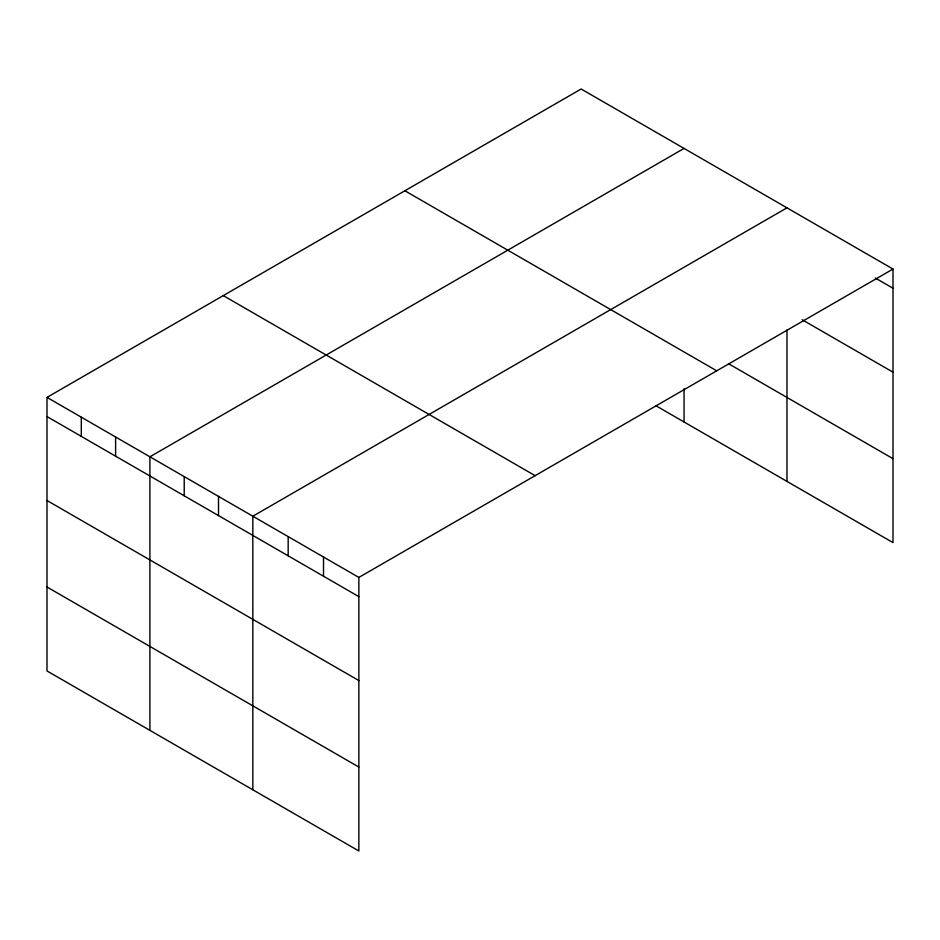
<?xml version="1.0" encoding="UTF-8"?>
<svg xmlns="http://www.w3.org/2000/svg" width="940" height="940" viewBox="0 0 940 940"><rect width="100%" height="100%" fill="white"/><g stroke="black" fill="none" stroke-linecap="round" stroke-linejoin="round"><path stroke-width="1.41" d="M656.108 405.845L893 542.615L893 269.051L581.143 89.006L47 397.385L47 670.948L358.857 850.994L358.857 577.43L47 397.385M684.062 148.414L149.906 456.805L149.906 730.368M786.968 207.834L252.825 516.225L252.825 789.776M358.857 577.43L893 269.051M875.328 278.04L893 288.239M802.114 319.706L893 372.181M728.524 363.71L893 458.673M404.882 190.773L716.727 370.818M223.274 295.618L535.119 475.663M47 416.573L358.857 596.63M47 500.515L358.857 680.572M47 587.006L358.857 767.052M786.968 330.022L786.968 481.397M684.062 388.69L684.062 421.978M323.513 557.032L323.513 576.22M288.169 536.623L288.169 555.81M218.515 496.414L218.515 515.602M184.216 476.603L184.216 495.803M115.608 436.994L115.608 456.182M81.298 417.196L81.298 436.383"/></g></svg>
